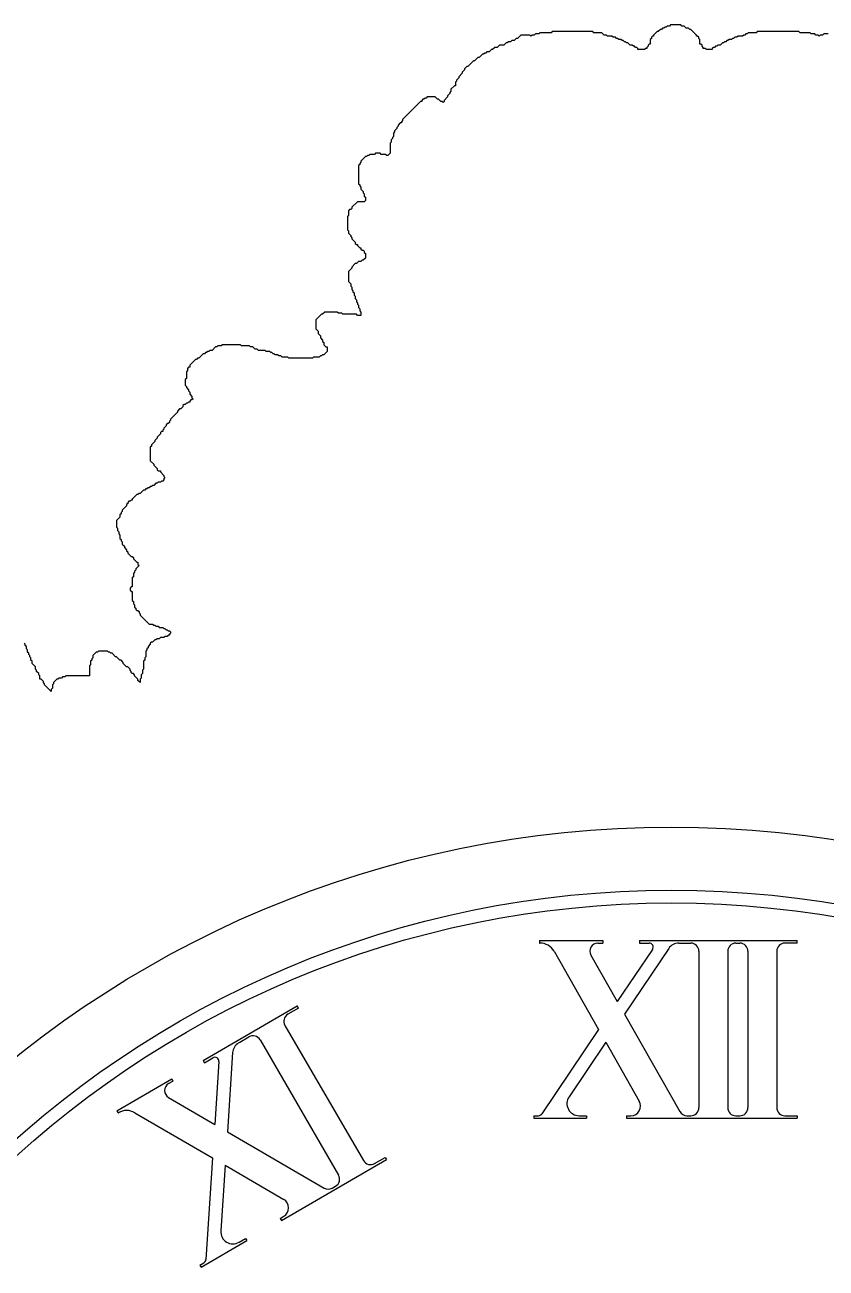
# Model space of a CAD drawing. Header units: millimetres. Extents: x 4238 to 14021, y -44 to 5418.
# Drawn here: x 4569.4 to 4818.5, y 4696.9 to 5083.3 of the extents above; entities that cross this region are included whole.
import ezdxf

# ---------------------------------------------------------------- set-up
doc = ezdxf.new("R2010")
doc.units = ezdxf.units.MM
doc.layers.add('cad-block.com', color=250, linetype='Continuous')

# ---------------------------------------------------------------- blocks, each defined once
blk = doc.blocks.new('street clock_side_cad-block.com')
at = {"color": 0}
for p, q in [((-42.14, 3678.92), (-22.4, 3678.92)), ((-42.14, 3678.92), (-42.14, 3678.16)), ((-22.4, 3678.92), (-22.4, 3678.16)), ((-11.09, 3678.92), (37.94, 3678.92)), ((-11.09, 3678.92), (-11.09, 3678.16)), ((37.94, 3678.16), (37.94, 3678.92)), ((-42.14, 3678.16), (-41.98, 3678.16)), ((-37.58, 3675.6), (-23.78, 3651.32)), ((-26.16, 3674.38), (-17.96, 3659.96)), ((-23.96, 3678.16), (-22.4, 3678.16)), ((-7.03, 3676.21), (-17.96, 3659.96)), ((-1.97, 3676.48), (-15.73, 3656.03)), ((-11.09, 3678.16), (-8.06, 3678.16)), ((1.18, 3678.16), (1.67, 3678.16)), ((1.67, 3678.16), (4.89, 3678.16)), ((7.42, 3675.63), (7.42, 3627.04)), ((16.37, 3675.63), (16.37, 3627.04)), ((18.9, 3678.16), (20.13, 3678.16)), ((22.66, 3675.63), (22.66, 3627.04)), ((31.61, 3675.63), (31.61, 3627.04)), ((37.94, 3678.16), (34.14, 3678.16)), ((-146.65, 3641.63), (-117.44, 3658.61)), ((-117.06, 3657.95), (-120.34, 3656.04)), ((-117.06, 3657.95), (-117.44, 3658.61)), ((-15.73, 3656.03), (1.46, 3625.79)), ((-121.26, 3652.59), (-96.84, 3610.58)), ((-23.78, 3651.32), (-41.45, 3625.06)), ((-135.66, 3647.14), (-135.24, 3647.39)), ((-135.24, 3647.39), (-132.45, 3649.01)), ((-128.99, 3648.09), (-104.58, 3606.08)), ((-21.54, 3647.39), (-32.96, 3630.42)), ((-21.54, 3647.39), (-11.11, 3629.05)), ((-137.54, 3644.11), (-139.16, 3619.51)), ((-146.65, 3641.63), (-146.27, 3640.97)), ((-146.27, 3640.97), (-143.65, 3642.5)), ((-141.78, 3641.34), (-143.07, 3621.79)), ((-173.5, 3626.03), (-156.43, 3635.95)), ((-156.43, 3635.95), (-156.05, 3635.29)), ((-157.4, 3634.51), (-156.05, 3635.29)), ((-157.4, 3630.14), (-143.07, 3621.79)), ((-173.5, 3626.03), (-173.12, 3625.37)), ((-173.12, 3625.37), (-172.98, 3625.46)), ((-167.89, 3625.45), (-143.75, 3611.4)), ((-43.89, 3624.51), (-42.48, 3624.51)), ((-43.89, 3624.51), (-43.89, 3623.75)), ((-29.81, 3624.51), (-27.48, 3624.51)), ((-27.48, 3624.51), (-27.48, 3623.75)), ((-15.04, 3624.51), (-13.75, 3624.51)), ((-15.04, 3624.51), (-15.04, 3623.75)), ((3.66, 3624.51), (3.68, 3624.51)), ((3.66, 3624.51), (4.89, 3624.51)), ((18.9, 3624.51), (18.92, 3624.51)), ((18.9, 3624.51), (20.13, 3624.51)), ((34.14, 3624.51), (37.94, 3624.51)), ((37.94, 3624.51), (37.94, 3623.75)), ((-43.89, 3623.75), (-27.48, 3623.75)), ((-15.04, 3623.75), (37.94, 3623.75)), ((-139.16, 3619.51), (-109.1, 3602.01)), ((-143.75, 3611.4), (-145.84, 3579.82)), ((-139.85, 3609.12), (-141.19, 3588.72)), ((-139.85, 3609.12), (-121.61, 3598.5)), ((-122.35, 3591.95), (-89.72, 3610.92)), ((-93.39, 3609.66), (-90.1, 3611.57)), ((-90.1, 3611.57), (-89.72, 3610.92)), ((-106.56, 3602.01), (-105.5, 3602.63)), ((-106.56, 3602.01), (-106.55, 3602.02)), ((-122.73, 3592.61), (-121.62, 3593.26)), ((-122.73, 3592.61), (-122.35, 3591.95)), ((-147.29, 3577.46), (-133.1, 3585.7)), ((-135.5, 3585.19), (-133.48, 3586.36)), ((-133.48, 3586.36), (-133.1, 3585.7)), ((-147.67, 3578.11), (-146.46, 3578.82)), ((-147.67, 3578.11), (-147.29, 3577.46))]:
    blk.add_line(p, q, dxfattribs=at)
blk.add_lwpolyline([(47.6, 3960.71), (46.2, 3960.71), (45.85, 3960.36), (45.15, 3960.36), (44.8, 3960.01), (44.45, 3960.36), (43.75, 3960.36), (43.4, 3960.71), (42.35, 3960.71), (42, 3961.06), (38.85, 3961.06), (38.5, 3961.41), (25.55, 3961.41), (25.2, 3961.06), (22.75, 3961.06), (22.4, 3960.71), (22.05, 3960.71), (21.7, 3960.36), (21.35, 3960.36), (21, 3960.01), (19.6, 3960.01), (19.25, 3959.66), (18.55, 3959.66), (18.2, 3959.31), (17.85, 3959.31), (17.5, 3958.96), (16.8, 3958.96), (16.45, 3958.61), (16.1, 3958.61), (15.75, 3958.26), (15.4, 3958.26), (15.05, 3957.91), (14.7, 3957.91), (14, 3957.21), (13.3, 3957.21), (12.95, 3956.86), (12.6, 3956.86), (12.25, 3956.51), (11.9, 3956.51), (11.55, 3956.16), (11.55, 3955.81), (9.8, 3955.81), (9.45, 3956.16), (8.75, 3956.16), (8.75, 3956.51), (8.4, 3956.86), (8.4, 3957.21), (8.05, 3957.56), (7.7, 3957.56), (7.7, 3958.96), (7.35, 3959.31), (7.35, 3959.66), (7, 3960.01), (6.65, 3960.01), (6.65, 3960.36), (4.9, 3962.11), (4.55, 3962.11), (4.2, 3962.46), (3.5, 3962.46), (2.8, 3963.16), (2.1, 3963.16), (2.1, 3963.16), (1.75, 3963.51), (-1.4, 3963.51), (-1.75, 3963.16), (-2.45, 3963.16), (-2.8, 3962.81), (-3.15, 3962.81), (-3.5, 3962.46), (-3.85, 3962.46), (-4.2, 3962.11), (-4.55, 3962.11), (-5.25, 3961.41), (-5.6, 3961.41), (-6.65, 3960.36), (-6.65, 3960.01), (-7, 3960.01), (-7.35, 3959.66), (-7.35, 3959.31), (-7.7, 3958.96), (-7.7, 3957.56), (-8.05, 3957.56), (-8.4, 3957.21), (-8.4, 3956.86), (-8.75, 3956.51), (-8.75, 3956.16), (-9.1, 3956.16), (-9.45, 3955.81), (-11.55, 3955.81), (-11.55, 3956.16), (-11.9, 3956.51), (-12.25, 3956.51), (-12.6, 3956.86), (-12.95, 3956.86), (-13.3, 3957.21), (-14, 3957.21), (-14.7, 3957.91), (-15.05, 3957.91), (-15.4, 3958.26), (-15.75, 3958.26), (-16.1, 3958.61), (-16.45, 3958.61), (-16.8, 3958.96), (-17.5, 3958.96), (-17.85, 3959.31), (-18.2, 3959.31), (-18.55, 3959.66), (-19.25, 3959.66), (-19.6, 3960.01), (-21, 3960.01), (-21.35, 3960.36), (-22.05, 3960.36), (-22.75, 3961.06), (-25.2, 3961.06), (-25.55, 3961.41), (-38.15, 3961.41), (-38.5, 3961.06), (-42, 3961.06), (-42.35, 3960.71), (-43.4, 3960.71), (-43.75, 3960.36), (-44.45, 3960.36), (-44.8, 3960.01), (-45.15, 3960.36), (-47.95, 3960.36), (-49, 3959.31), (-49.35, 3959.31), (-50.05, 3958.61), (-50.75, 3958.61), (-51.1, 3958.26), (-51.8, 3958.26), (-52.15, 3957.91), (-52.5, 3957.91), (-53.2, 3957.21), (-54.6, 3957.21), (-55.3, 3956.51), (-56, 3956.51), (-56.7, 3955.81), (-57.05, 3955.81), (-57.75, 3955.11), (-58.45, 3955.11), (-58.8, 3954.76), (-59.15, 3954.76), (-59.5, 3954.41), (-59.85, 3954.41), (-60.9, 3953.36), (-61.25, 3953.36), (-62.3, 3952.31), (-62.65, 3952.31), (-64.4, 3950.56), (-64.75, 3950.56), (-65.45, 3949.86), (-65.45, 3949.51), (-66.15, 3948.81), (-66.15, 3948.46), (-67.2, 3947.41), (-67.2, 3947.06), (-67.9, 3946.36), (-67.9, 3946.01), (-68.25, 3945.66), (-68.25, 3944.61), (-68.6, 3944.61), (-69.65, 3943.56), (-69.65, 3942.86), (-70, 3942.51), (-70, 3942.16), (-70.7, 3941.46), (-70.7, 3941.11), (-71.75, 3940.06), (-71.75, 3939.71), (-72.1, 3939.36), (-72.45, 3939.71), (-72.8, 3939.71), (-73.5, 3940.41), (-73.85, 3940.41), (-74.55, 3941.11), (-77, 3941.11), (-77.35, 3940.76), (-77.7, 3940.76), (-78.05, 3940.41), (-78.4, 3940.41), (-78.75, 3940.06), (-78.75, 3939.71), (-79.1, 3939.71), (-84.7, 3934.11), (-84.7, 3933.76), (-85.05, 3933.41), (-85.05, 3933.06), (-85.4, 3933.06), (-86.1, 3932.36), (-86.1, 3932.01), (-86.45, 3931.66), (-86.45, 3931.31), (-87.15, 3930.61), (-87.15, 3930.26), (-87.5, 3929.91), (-87.5, 3928.86), (-87.85, 3928.51), (-87.85, 3928.16), (-88.2, 3927.81), (-88.2, 3927.11), (-88.55, 3926.76), (-88.55, 3923.61), (-89.25, 3922.91), (-89.6, 3922.91), (-89.95, 3923.26), (-91.35, 3923.26), (-91.7, 3923.61), (-93.1, 3923.61), (-93.45, 3923.26), (-94.85, 3923.26), (-95.2, 3922.91), (-95.55, 3922.91), (-95.9, 3922.56), (-96.25, 3922.56), (-97.65, 3921.16), (-97.65, 3920.81), (-98, 3920.46), (-98, 3920.11), (-98.35, 3919.76), (-98.35, 3914.16), (-98, 3913.81), (-98, 3913.46), (-97.65, 3913.11), (-97.65, 3912.41), (-96.95, 3911.71), (-96.95, 3911.36), (-96.6, 3911.01), (-96.6, 3910.31), (-96.25, 3909.96), (-96.25, 3908.91), (-96.6, 3908.56), (-98.7, 3908.56), (-100.45, 3906.81), (-100.45, 3906.46), (-100.8, 3906.11), (-101.15, 3906.11), (-101.5, 3905.76), (-101.5, 3904.36), (-101.85, 3904.01), (-101.85, 3899.81), (-101.5, 3899.46), (-101.5, 3898.76), (-100.8, 3898.06), (-100.8, 3897.71), (-100.45, 3897.36), (-100.45, 3897.01), (-99.4, 3895.96), (-99.4, 3895.61), (-99.05, 3895.26), (-98.7, 3895.26), (-98.7, 3894.91), (-98, 3894.21), (-97.65, 3894.21), (-97.65, 3893.86), (-97.3, 3893.51), (-96.95, 3893.51), (-96.6, 3893.16), (-96.6, 3892.81), (-96.25, 3892.46), (-96.25, 3891.06), (-96.95, 3890.36), (-97.3, 3890.36), (-97.65, 3890.01), (-98.35, 3890.01), (-99.05, 3889.31), (-99.4, 3889.31), (-100.45, 3888.26), (-100.45, 3887.91), (-101.5, 3886.86), (-101.5, 3883.71), (-100.8, 3883.01), (-100.8, 3882.31), (-100.45, 3881.96), (-100.45, 3881.26), (-100.1, 3880.91), (-100.1, 3880.56), (-99.75, 3880.21), (-99.75, 3879.51), (-99.4, 3879.16), (-99.4, 3878.46), (-99.05, 3878.11), (-99.05, 3877.41), (-98.7, 3877.06), (-98.7, 3876.71), (-98.35, 3876.36), (-98.35, 3875.66), (-98, 3875.31), (-98, 3874.61), (-97.65, 3874.26), (-97.65, 3873.21), (-98.7, 3873.21), (-99.05, 3873.56), (-103.25, 3873.56), (-103.6, 3873.91), (-104.65, 3873.91), (-105, 3874.26), (-108.85, 3874.26), (-109.55, 3873.56), (-109.9, 3873.56), (-111.65, 3871.81), (-111.65, 3869.01), (-110.95, 3868.31), (-110.95, 3867.61), (-110.25, 3866.91), (-110.25, 3866.21), (-109.55, 3865.51), (-109.55, 3865.16), (-109.2, 3864.81), (-109.2, 3864.11), (-108.5, 3863.41), (-108.15, 3863.41), (-108.15, 3862.01), (-109.2, 3860.96), (-109.55, 3860.96), (-109.9, 3860.61), (-110.25, 3860.61), (-110.6, 3860.26), (-112.35, 3860.26), (-112.7, 3859.91), (-120.05, 3859.91), (-120.4, 3860.26), (-122.15, 3860.26), (-122.5, 3860.61), (-123.2, 3860.61), (-123.55, 3860.96), (-124.25, 3860.96), (-124.6, 3861.31), (-124.95, 3861.31), (-125.3, 3861.66), (-125.65, 3861.66), (-126, 3862.01), (-127.05, 3862.01), (-127.4, 3862.36), (-129.5, 3862.36), (-129.85, 3862.71), (-130.55, 3862.71), (-131.25, 3863.41), (-131.95, 3863.41), (-132.3, 3863.76), (-134.75, 3863.76), (-135.1, 3864.11), (-140.7, 3864.11), (-141.05, 3863.76), (-142.1, 3863.76), (-142.45, 3863.41), (-142.8, 3863.41), (-143.85, 3862.36), (-144.55, 3862.36), (-144.9, 3862.01), (-145.25, 3862.01), (-145.6, 3861.66), (-145.95, 3861.66), (-146.3, 3861.31), (-146.65, 3861.31), (-148.05, 3859.91), (-148.4, 3859.91), (-148.75, 3859.56), (-149.1, 3859.56), (-150.85, 3857.81), (-150.85, 3857.11), (-151.2, 3857.11), (-151.55, 3856.76), (-151.55, 3856.06), (-151.9, 3855.71), (-151.9, 3853.61), (-152.25, 3853.26), (-152.25, 3851.51), (-151.9, 3851.16), (-151.9, 3850.81), (-151.2, 3850.11), (-151.2, 3849.76), (-150.85, 3849.41), (-150.85, 3848.71), (-150.15, 3848.01), (-150.15, 3847.66), (-149.8, 3847.31), (-150.15, 3846.96), (-150.5, 3846.96), (-150.85, 3846.61), (-150.85, 3846.26), (-151.2, 3846.26), (-151.55, 3845.91), (-151.9, 3845.91), (-152.25, 3845.56), (-152.6, 3845.56), (-152.95, 3845.21), (-152.95, 3844.86), (-153.65, 3844.16), (-154, 3844.16), (-154.7, 3843.46), (-154.7, 3843.11), (-156.8, 3841.01), (-156.8, 3840.66), (-157.15, 3840.31), (-157.15, 3839.96), (-157.5, 3839.61), (-157.85, 3839.61), (-158.2, 3839.26), (-158.2, 3838.91), (-158.9, 3838.21), (-158.9, 3837.86), (-159.25, 3837.51), (-159.25, 3837.16), (-159.6, 3837.16), (-159.95, 3836.81), (-159.95, 3836.46), (-161, 3835.41), (-161, 3835.06), (-161.7, 3834.36), (-161.7, 3834.01), (-162.75, 3832.96), (-162.75, 3832.61), (-163.1, 3832.26), (-163.1, 3828.06), (-162.05, 3827.01), (-162.05, 3826.66), (-161, 3825.61), (-161, 3825.26), (-160.65, 3824.91), (-159.95, 3824.91), (-159.95, 3824.56), (-158.9, 3823.51), (-158.9, 3823.16), (-158.55, 3822.81), (-158.9, 3822.46), (-158.9, 3822.11), (-159.25, 3821.76), (-159.6, 3821.76), (-159.95, 3821.41), (-160.65, 3821.41), (-161, 3821.06), (-161.35, 3821.06), (-162.05, 3820.36), (-162.4, 3820.36), (-162.75, 3820.01), (-163.1, 3820.01), (-163.45, 3819.66), (-163.8, 3819.66), (-164.15, 3819.31), (-164.5, 3819.31), (-164.85, 3818.96), (-165.2, 3818.96), (-166.25, 3817.91), (-166.6, 3817.91), (-166.95, 3817.56), (-167.3, 3817.56), (-168.7, 3816.16), (-168.7, 3815.81), (-169.05, 3815.81), (-169.4, 3815.46), (-169.75, 3815.46), (-170.1, 3815.11), (-170.1, 3814.76), (-170.45, 3814.41), (-170.45, 3814.06), (-171.85, 3812.66), (-171.85, 3812.31), (-172.2, 3811.96), (-172.2, 3811.61), (-172.55, 3811.26), (-172.55, 3810.56), (-173.6, 3809.51), (-173.6, 3807.41), (-173.25, 3807.06), (-173.25, 3806.36), (-172.9, 3806.01), (-172.9, 3805.31), (-172.55, 3804.96), (-172.55, 3803.91), (-172.2, 3803.56), (-172.2, 3803.21), (-171.85, 3802.86), (-171.85, 3802.16), (-171.15, 3801.46), (-171.15, 3801.11), (-170.45, 3800.41), (-170.45, 3800.06), (-170.1, 3799.71), (-170.1, 3799.36), (-169.05, 3798.31), (-168.7, 3798.31), (-168.35, 3797.96), (-168.35, 3797.61), (-167.3, 3796.56), (-166.95, 3796.56), (-166.95, 3795.86), (-166.6, 3795.51), (-167.65, 3794.46), (-167.65, 3794.11), (-168, 3793.76), (-168, 3793.41), (-168.35, 3793.06), (-168.35, 3792.01), (-168.7, 3791.66), (-168.7, 3788.86), (-169.05, 3788.86), (-169.4, 3788.51), (-169.4, 3787.81), (-169.05, 3787.46), (-168.7, 3787.46), (-168.7, 3784.66), (-168.35, 3784.31), (-168.35, 3783.61), (-168, 3783.26), (-168, 3782.56), (-167.65, 3782.21), (-167.65, 3781.86), (-167.3, 3781.51), (-166.95, 3781.51), (-166.6, 3781.16), (-166.6, 3780.81), (-166.25, 3780.46), (-166.25, 3780.11), (-163.45, 3777.31), (-162.4, 3777.31), (-162.05, 3776.96), (-161.7, 3776.96), (-161.35, 3776.61), (-160.65, 3776.61), (-160.3, 3776.26), (-159.25, 3776.26), (-158.9, 3775.91), (-158.55, 3775.91), (-158.2, 3775.56), (-157.85, 3775.56), (-157.5, 3775.21), (-157.15, 3775.21), (-156.8, 3774.86), (-156.8, 3774.51), (-157.15, 3774.16), (-157.15, 3773.81), (-157.5, 3773.81), (-157.85, 3773.46), (-158.55, 3773.46), (-158.9, 3773.11), (-159.95, 3773.11), (-160.3, 3772.76), (-161, 3772.76), (-161.35, 3772.41), (-161.7, 3772.41), (-162.4, 3771.71), (-162.75, 3771.71), (-163.1, 3771.36), (-163.1, 3771.01), (-163.8, 3770.31), (-163.8, 3769.96), (-164.15, 3769.61), (-164.15, 3769.26), (-164.5, 3768.91), (-164.5, 3767.16), (-164.85, 3766.81), (-164.85, 3766.11), (-165.2, 3765.76), (-165.2, 3763.31), (-165.55, 3762.96), (-165.55, 3761.91), (-165.9, 3761.56), (-165.9, 3760.51), (-166.25, 3760.16), (-166.25, 3759.11), (-166.95, 3759.81), (-166.95, 3760.16), (-168, 3761.21), (-168, 3761.56), (-168.35, 3761.91), (-168.7, 3761.91), (-169.05, 3762.26), (-169.05, 3762.61), (-169.4, 3762.96), (-169.4, 3763.31), (-170.1, 3764.01), (-170.45, 3764.01), (-171.5, 3765.06), (-171.5, 3765.41), (-172.2, 3766.11), (-172.55, 3766.11), (-173.6, 3767.16), (-173.95, 3767.16), (-175, 3768.21), (-175.35, 3768.21), (-175.7, 3768.56), (-176.05, 3768.56), (-176.4, 3768.91), (-179.2, 3768.91), (-179.55, 3768.56), (-179.9, 3768.56), (-180.95, 3767.51), (-180.95, 3766.81), (-181.3, 3766.46), (-181.3, 3766.11), (-181.65, 3765.76), (-181.65, 3764.71), (-182, 3764.36), (-182, 3761.21), (-189.35, 3761.21), (-189.7, 3760.86), (-190.4, 3760.86), (-190.75, 3760.51), (-191.45, 3760.51), (-191.8, 3760.16), (-192.15, 3760.16), (-193.2, 3759.11), (-193.2, 3758.76), (-193.55, 3758.41), (-193.55, 3757.36), (-193.9, 3757.01), (-193.9, 3756.31), (-196, 3758.41), (-196, 3758.76), (-196.35, 3759.11), (-196.35, 3759.46), (-197.05, 3760.16), (-197.4, 3760.16), (-197.4, 3761.21), (-197.75, 3761.56), (-197.75, 3761.91), (-198.45, 3762.61), (-198.45, 3762.96), (-198.8, 3763.31), (-198.8, 3764.01), (-199.85, 3765.06), (-199.85, 3765.76), (-200.2, 3766.11), (-200.2, 3766.81), (-200.55, 3767.16), (-200.55, 3767.51), (-200.9, 3767.86), (-200.9, 3768.21), (-201.25, 3768.56), (-201.25, 3769.26), (-201.6, 3769.61), (-201.6, 3770.31), (-201.95, 3770.66), (-201.95, 3771.01), (-202.3, 3771.36)], dxfattribs=at)
blk.add_lwpolyline([(47.6, 3960.71), (46.2, 3960.71), (45.85, 3960.36), (45.15, 3960.36), (44.8, 3960.01), (44.45, 3960.36), (43.75, 3960.36), (43.4, 3960.71), (42.35, 3960.71), (42, 3961.06), (38.85, 3961.06), (38.5, 3961.41), (25.55, 3961.41), (25.2, 3961.06), (22.75, 3961.06), (22.4, 3960.71), (22.05, 3960.71), (21.7, 3960.36), (21.35, 3960.36), (21, 3960.01), (19.6, 3960.01), (19.25, 3959.66), (18.55, 3959.66), (18.2, 3959.31), (17.85, 3959.31), (17.5, 3958.96), (16.8, 3958.96), (16.45, 3958.61), (16.1, 3958.61), (15.75, 3958.26), (15.4, 3958.26), (15.05, 3957.91), (14.7, 3957.91), (14, 3957.21), (13.3, 3957.21), (12.95, 3956.86), (12.6, 3956.86), (12.25, 3956.51), (11.9, 3956.51), (11.55, 3956.16), (11.55, 3955.81), (9.8, 3955.81), (9.45, 3956.16), (8.75, 3956.16), (8.75, 3956.51), (8.4, 3956.86), (8.4, 3957.21), (8.05, 3957.56), (7.7, 3957.56), (7.7, 3958.96), (7.35, 3959.31), (7.35, 3959.66), (7, 3960.01), (6.65, 3960.01), (6.65, 3960.36), (4.9, 3962.11), (4.55, 3962.11), (4.2, 3962.46), (3.5, 3962.46), (2.8, 3963.16), (2.1, 3963.16), (2.1, 3963.16), (1.75, 3963.51), (-1.4, 3963.51), (-1.75, 3963.16), (-2.45, 3963.16), (-2.8, 3962.81), (-3.15, 3962.81), (-3.5, 3962.46), (-3.85, 3962.46), (-4.2, 3962.11), (-4.55, 3962.11), (-5.25, 3961.41), (-5.6, 3961.41), (-6.65, 3960.36), (-6.65, 3960.01), (-7, 3960.01), (-7.35, 3959.66), (-7.35, 3959.31), (-7.7, 3958.96), (-7.7, 3957.56), (-8.05, 3957.56), (-8.4, 3957.21), (-8.4, 3956.86), (-8.75, 3956.51), (-8.75, 3956.16), (-9.1, 3956.16), (-9.45, 3955.81), (-11.55, 3955.81), (-11.55, 3956.16), (-11.9, 3956.51), (-12.25, 3956.51), (-12.6, 3956.86), (-12.95, 3956.86), (-13.3, 3957.21), (-14, 3957.21), (-14.7, 3957.91), (-15.05, 3957.91), (-15.4, 3958.26), (-15.75, 3958.26), (-16.1, 3958.61), (-16.45, 3958.61), (-16.8, 3958.96), (-17.5, 3958.96), (-17.85, 3959.31), (-18.2, 3959.31), (-18.55, 3959.66), (-19.25, 3959.66), (-19.6, 3960.01), (-21, 3960.01), (-21.35, 3960.36), (-22.05, 3960.36), (-22.75, 3961.06), (-25.2, 3961.06), (-25.55, 3961.41), (-38.15, 3961.41), (-38.5, 3961.06), (-42, 3961.06), (-42.35, 3960.71), (-43.4, 3960.71), (-43.75, 3960.36), (-44.45, 3960.36), (-44.8, 3960.01), (-45.15, 3960.36), (-47.95, 3960.36), (-49, 3959.31), (-49.35, 3959.31), (-50.05, 3958.61), (-50.75, 3958.61), (-51.1, 3958.26), (-51.8, 3958.26), (-52.15, 3957.91), (-52.5, 3957.91), (-53.2, 3957.21), (-54.6, 3957.21), (-55.3, 3956.51), (-56, 3956.51), (-56.7, 3955.81), (-57.05, 3955.81), (-57.75, 3955.11), (-58.45, 3955.11), (-58.8, 3954.76), (-59.15, 3954.76), (-59.5, 3954.41), (-59.85, 3954.41), (-60.9, 3953.36), (-61.25, 3953.36), (-62.3, 3952.31), (-62.65, 3952.31), (-64.4, 3950.56), (-64.75, 3950.56), (-65.45, 3949.86), (-65.45, 3949.51), (-66.15, 3948.81), (-66.15, 3948.46), (-67.2, 3947.41), (-67.2, 3947.06), (-67.9, 3946.36), (-67.9, 3946.01), (-68.25, 3945.66), (-68.25, 3944.61), (-68.6, 3944.61), (-69.65, 3943.56), (-69.65, 3942.86), (-70, 3942.51), (-70, 3942.16), (-70.7, 3941.46), (-70.7, 3941.11), (-71.75, 3940.06), (-71.75, 3939.71), (-72.1, 3939.36), (-72.45, 3939.71), (-72.8, 3939.71), (-73.5, 3940.41), (-73.85, 3940.41), (-74.55, 3941.11), (-77, 3941.11), (-77.35, 3940.76), (-77.7, 3940.76), (-78.05, 3940.41), (-78.4, 3940.41), (-78.75, 3940.06), (-78.75, 3939.71), (-79.1, 3939.71), (-84.7, 3934.11), (-84.7, 3933.76), (-85.05, 3933.41), (-85.05, 3933.06), (-85.4, 3933.06), (-86.1, 3932.36), (-86.1, 3932.01), (-86.45, 3931.66), (-86.45, 3931.31), (-87.15, 3930.61), (-87.15, 3930.26), (-87.5, 3929.91), (-87.5, 3928.86), (-87.85, 3928.51), (-87.85, 3928.16), (-88.2, 3927.81), (-88.2, 3927.11), (-88.55, 3926.76), (-88.55, 3923.61), (-89.25, 3922.91), (-89.6, 3922.91), (-89.95, 3923.26), (-91.35, 3923.26), (-91.7, 3923.61), (-93.1, 3923.61), (-93.45, 3923.26), (-94.85, 3923.26), (-95.2, 3922.91), (-95.55, 3922.91), (-95.9, 3922.56), (-96.25, 3922.56), (-97.65, 3921.16), (-97.65, 3920.81), (-98, 3920.46), (-98, 3920.11), (-98.35, 3919.76), (-98.35, 3914.16), (-98, 3913.81), (-98, 3913.46), (-97.65, 3913.11), (-97.65, 3912.41), (-96.95, 3911.71), (-96.95, 3911.36), (-96.6, 3911.01), (-96.6, 3910.31), (-96.25, 3909.96), (-96.25, 3908.91), (-96.6, 3908.56), (-98.7, 3908.56), (-100.45, 3906.81), (-100.45, 3906.46), (-100.8, 3906.11), (-101.15, 3906.11), (-101.5, 3905.76), (-101.5, 3904.36), (-101.85, 3904.01), (-101.85, 3899.81), (-101.5, 3899.46), (-101.5, 3898.76), (-100.8, 3898.06), (-100.8, 3897.71), (-100.45, 3897.36), (-100.45, 3897.01), (-99.4, 3895.96), (-99.4, 3895.61), (-99.05, 3895.26), (-98.7, 3895.26), (-98.7, 3894.91), (-98, 3894.21), (-97.65, 3894.21), (-97.65, 3893.86), (-97.3, 3893.51), (-96.95, 3893.51), (-96.6, 3893.16), (-96.6, 3892.81), (-96.25, 3892.46), (-96.25, 3891.06), (-96.95, 3890.36), (-97.3, 3890.36), (-97.65, 3890.01), (-98.35, 3890.01), (-99.05, 3889.31), (-99.4, 3889.31), (-100.45, 3888.26), (-100.45, 3887.91), (-101.5, 3886.86), (-101.5, 3883.71), (-100.8, 3883.01), (-100.8, 3882.31), (-100.45, 3881.96), (-100.45, 3881.26), (-100.1, 3880.91), (-100.1, 3880.56), (-99.75, 3880.21), (-99.75, 3879.51), (-99.4, 3879.16), (-99.4, 3878.46), (-99.05, 3878.11), (-99.05, 3877.41), (-98.7, 3877.06), (-98.7, 3876.71), (-98.35, 3876.36), (-98.35, 3875.66), (-98, 3875.31), (-98, 3874.61), (-97.65, 3874.26), (-97.65, 3873.21), (-98.7, 3873.21), (-99.05, 3873.56), (-103.25, 3873.56), (-103.6, 3873.91), (-104.65, 3873.91), (-105, 3874.26), (-108.85, 3874.26), (-109.55, 3873.56), (-109.9, 3873.56), (-111.65, 3871.81), (-111.65, 3869.01), (-110.95, 3868.31), (-110.95, 3867.61), (-110.25, 3866.91), (-110.25, 3866.21), (-109.55, 3865.51), (-109.55, 3865.16), (-109.2, 3864.81), (-109.2, 3864.11), (-108.5, 3863.41), (-108.15, 3863.41), (-108.15, 3862.01), (-109.2, 3860.96), (-109.55, 3860.96), (-109.9, 3860.61), (-110.25, 3860.61), (-110.6, 3860.26), (-112.35, 3860.26), (-112.7, 3859.91), (-120.05, 3859.91), (-120.4, 3860.26), (-122.15, 3860.26), (-122.5, 3860.61), (-123.2, 3860.61), (-123.55, 3860.96), (-124.25, 3860.96), (-124.6, 3861.31), (-124.95, 3861.31), (-125.3, 3861.66), (-125.65, 3861.66), (-126, 3862.01), (-127.05, 3862.01), (-127.4, 3862.36), (-129.5, 3862.36), (-129.85, 3862.71), (-130.55, 3862.71), (-131.25, 3863.41), (-131.95, 3863.41), (-132.3, 3863.76), (-134.75, 3863.76), (-135.1, 3864.11), (-140.7, 3864.11), (-141.05, 3863.76), (-142.1, 3863.76), (-142.45, 3863.41), (-142.8, 3863.41), (-143.85, 3862.36), (-144.55, 3862.36), (-144.9, 3862.01), (-145.25, 3862.01), (-145.6, 3861.66), (-145.95, 3861.66), (-146.3, 3861.31), (-146.65, 3861.31), (-148.05, 3859.91), (-148.4, 3859.91), (-148.75, 3859.56), (-149.1, 3859.56), (-150.85, 3857.81), (-150.85, 3857.11), (-151.2, 3857.11), (-151.55, 3856.76), (-151.55, 3856.06), (-151.9, 3855.71), (-151.9, 3853.61), (-152.25, 3853.26), (-152.25, 3851.51), (-151.9, 3851.16), (-151.9, 3850.81), (-151.2, 3850.11), (-151.2, 3849.76), (-150.85, 3849.41), (-150.85, 3848.71), (-150.15, 3848.01), (-150.15, 3847.66), (-149.8, 3847.31), (-150.15, 3846.96), (-150.5, 3846.96), (-150.85, 3846.61), (-150.85, 3846.26), (-151.2, 3846.26), (-151.55, 3845.91), (-151.9, 3845.91), (-152.25, 3845.56), (-152.6, 3845.56), (-152.95, 3845.21), (-152.95, 3844.86), (-153.65, 3844.16), (-154, 3844.16), (-154.7, 3843.46), (-154.7, 3843.11), (-156.8, 3841.01), (-156.8, 3840.66), (-157.15, 3840.31), (-157.15, 3839.96), (-157.5, 3839.61), (-157.85, 3839.61), (-158.2, 3839.26), (-158.2, 3838.91), (-158.9, 3838.21), (-158.9, 3837.86), (-159.25, 3837.51), (-159.25, 3837.16), (-159.6, 3837.16), (-159.95, 3836.81), (-159.95, 3836.46), (-161, 3835.41), (-161, 3835.06), (-161.7, 3834.36), (-161.7, 3834.01), (-162.75, 3832.96), (-162.75, 3832.61), (-163.1, 3832.26), (-163.1, 3828.06), (-162.05, 3827.01), (-162.05, 3826.66), (-161, 3825.61), (-161, 3825.26), (-160.65, 3824.91), (-159.95, 3824.91), (-159.95, 3824.56), (-158.9, 3823.51), (-158.9, 3823.16), (-158.55, 3822.81), (-158.9, 3822.46), (-158.9, 3822.11), (-159.25, 3821.76), (-159.6, 3821.76), (-159.95, 3821.41), (-160.65, 3821.41), (-161, 3821.06), (-161.35, 3821.06), (-162.05, 3820.36), (-162.4, 3820.36), (-162.75, 3820.01), (-163.1, 3820.01), (-163.45, 3819.66), (-163.8, 3819.66), (-164.15, 3819.31), (-164.5, 3819.31), (-164.85, 3818.96), (-165.2, 3818.96), (-166.25, 3817.91), (-166.6, 3817.91), (-166.95, 3817.56), (-167.3, 3817.56), (-168.7, 3816.16), (-168.7, 3815.81), (-169.05, 3815.81), (-169.4, 3815.46), (-169.75, 3815.46), (-170.1, 3815.11), (-170.1, 3814.76), (-170.45, 3814.41), (-170.45, 3814.06), (-171.85, 3812.66), (-171.85, 3812.31), (-172.2, 3811.96), (-172.2, 3811.61), (-172.55, 3811.26), (-172.55, 3810.56), (-173.6, 3809.51), (-173.6, 3807.41), (-173.25, 3807.06), (-173.25, 3806.36), (-172.9, 3806.01), (-172.9, 3805.31), (-172.55, 3804.96), (-172.55, 3803.91), (-172.2, 3803.56), (-172.2, 3803.21), (-171.85, 3802.86), (-171.85, 3802.16), (-171.15, 3801.46), (-171.15, 3801.11), (-170.45, 3800.41), (-170.45, 3800.06), (-170.1, 3799.71), (-170.1, 3799.36), (-169.05, 3798.31), (-168.7, 3798.31), (-168.35, 3797.96), (-168.35, 3797.61), (-167.3, 3796.56), (-166.95, 3796.56), (-166.95, 3795.86), (-166.6, 3795.51), (-167.65, 3794.46), (-167.65, 3794.11), (-168, 3793.76), (-168, 3793.41), (-168.35, 3793.06), (-168.35, 3792.01), (-168.7, 3791.66), (-168.7, 3788.86), (-169.05, 3788.86), (-169.4, 3788.51), (-169.4, 3787.81), (-169.05, 3787.46), (-168.7, 3787.46), (-168.7, 3784.66), (-168.35, 3784.31), (-168.35, 3783.61), (-168, 3783.26), (-168, 3782.56), (-167.65, 3782.21), (-167.65, 3781.86), (-167.3, 3781.51), (-166.95, 3781.51), (-166.6, 3781.16), (-166.6, 3780.81), (-166.25, 3780.46), (-166.25, 3780.11), (-163.45, 3777.31), (-162.4, 3777.31), (-162.05, 3776.96), (-161.7, 3776.96), (-161.35, 3776.61), (-160.65, 3776.61), (-160.3, 3776.26), (-159.25, 3776.26), (-158.9, 3775.91), (-158.55, 3775.91), (-158.2, 3775.56), (-157.85, 3775.56), (-157.5, 3775.21), (-157.15, 3775.21), (-156.8, 3774.86), (-156.8, 3774.51), (-157.15, 3774.16), (-157.15, 3773.81), (-157.5, 3773.81), (-157.85, 3773.46), (-158.55, 3773.46), (-158.9, 3773.11), (-159.95, 3773.11), (-160.3, 3772.76), (-161, 3772.76), (-161.35, 3772.41), (-161.7, 3772.41), (-162.4, 3771.71), (-162.75, 3771.71), (-163.1, 3771.36), (-163.1, 3771.01), (-163.8, 3770.31), (-163.8, 3769.96), (-164.15, 3769.61), (-164.15, 3769.26), (-164.5, 3768.91), (-164.5, 3767.16), (-164.85, 3766.81), (-164.85, 3766.11), (-165.2, 3765.76), (-165.2, 3763.31), (-165.55, 3762.96), (-165.55, 3761.91), (-165.9, 3761.56), (-165.9, 3760.51), (-166.25, 3760.16), (-166.25, 3759.11), (-166.95, 3759.81), (-166.95, 3760.16), (-168, 3761.21), (-168, 3761.56), (-168.35, 3761.91), (-168.7, 3761.91), (-169.05, 3762.26), (-169.05, 3762.61), (-169.4, 3762.96), (-169.4, 3763.31), (-170.1, 3764.01), (-170.45, 3764.01), (-171.5, 3765.06), (-171.5, 3765.41), (-172.2, 3766.11), (-172.55, 3766.11), (-173.6, 3767.16), (-173.95, 3767.16), (-175, 3768.21), (-175.35, 3768.21), (-175.7, 3768.56), (-176.05, 3768.56), (-176.4, 3768.91), (-179.2, 3768.91), (-179.55, 3768.56), (-179.9, 3768.56), (-180.95, 3767.51), (-180.95, 3766.81), (-181.3, 3766.46), (-181.3, 3766.11), (-181.65, 3765.76), (-181.65, 3764.71), (-182, 3764.36), (-182, 3761.21), (-189.35, 3761.21), (-189.7, 3760.86), (-190.4, 3760.86), (-190.75, 3760.51), (-191.45, 3760.51), (-191.8, 3760.16), (-192.15, 3760.16), (-193.2, 3759.11), (-193.2, 3758.76), (-193.55, 3758.41), (-193.55, 3757.36), (-193.9, 3757.01), (-193.9, 3756.31), (-196, 3758.41), (-196, 3758.76), (-196.35, 3759.11), (-196.35, 3759.46), (-197.05, 3760.16), (-197.4, 3760.16), (-197.4, 3761.21), (-197.75, 3761.56), (-197.75, 3761.91), (-198.45, 3762.61), (-198.45, 3762.96), (-198.8, 3763.31), (-198.8, 3764.01), (-199.85, 3765.06), (-199.85, 3765.76), (-200.2, 3766.11), (-200.2, 3766.81), (-200.55, 3767.16), (-200.55, 3767.51), (-200.9, 3767.86), (-200.9, 3768.21), (-201.25, 3768.56), (-201.25, 3769.26), (-201.6, 3769.61), (-201.6, 3770.31), (-201.95, 3770.66), (-201.95, 3771.01), (-202.3, 3771.36)], dxfattribs=at)
for radius in [326.38, 306.83, 302.83]:
    blk.add_circle((-1.14, 3387.79, 0.02), radius, dxfattribs=at)
for centre, radius, start, end in [((-41.98, 3673.1), 5.06, 29.6204, 90), ((-23.96, 3675.63), 2.53, 90, 209.6204), ((-8.06, 3676.91), 1.25, 326.062, 90), ((1.18, 3674.36), 3.79, 90, 146.062), ((4.89, 3675.63), 2.53, 0, 90), ((18.9, 3675.63), 2.53, 90, 180), ((20.13, 3675.63), 2.53, 0, 90), ((34.14, 3675.63), 2.53, 90, 180), ((-119.07, 3653.86), 2.53, 120.1636, 210.1636), ((-131.18, 3646.82), 2.53, 30.1636, 120.1636), ((-133.75, 3643.86), 3.79, 120.1636, 176.2256), ((-143.02, 3641.42), 1.25, 356.2256, 120.1636), ((-156.13, 3632.32), 2.53, 120.1636, 239.784), ((-29.81, 3628.3), 3.79, 146.062, 270), ((-13.75, 3627.55), 3.03, 270, 29.6204), ((-170.44, 3621.08), 5.06, 59.784, 120.1636), ((-42.48, 3625.76), 1.25, 270, 326.062), ((3.66, 3627.04), 2.53, 209.6204, 270), ((4.89, 3627.04), 2.53, 270, 0), ((18.9, 3627.04), 2.53, 180, 270), ((20.13, 3627.04), 2.53, 270, 0), ((34.14, 3627.04), 2.53, 180, 270), ((-94.66, 3611.85), 2.53, 210.1636, 300.1636), ((-106.77, 3604.81), 2.53, 300.1636, 30.1636), ((-107.83, 3604.19), 2.53, 239.784, 300.1636), ((-123.14, 3595.88), 3.03, 300.1636, 59.784), ((-137.41, 3588.47), 3.79, 176.2256, 300.1636), ((-147.08, 3579.9), 1.25, 300.1636, 356.2256)]:
    blk.add_arc(centre, radius, start, end, dxfattribs=at)

msp = doc.modelspace()

# ---------------------------------------------------------------- block references
at = {"layer": 'cad-block.com'}
msp.add_blockref('street clock_side_cad-block.com', (4771.51, 1119.78), dxfattribs=at)

doc.saveas('drawing.dxf')
